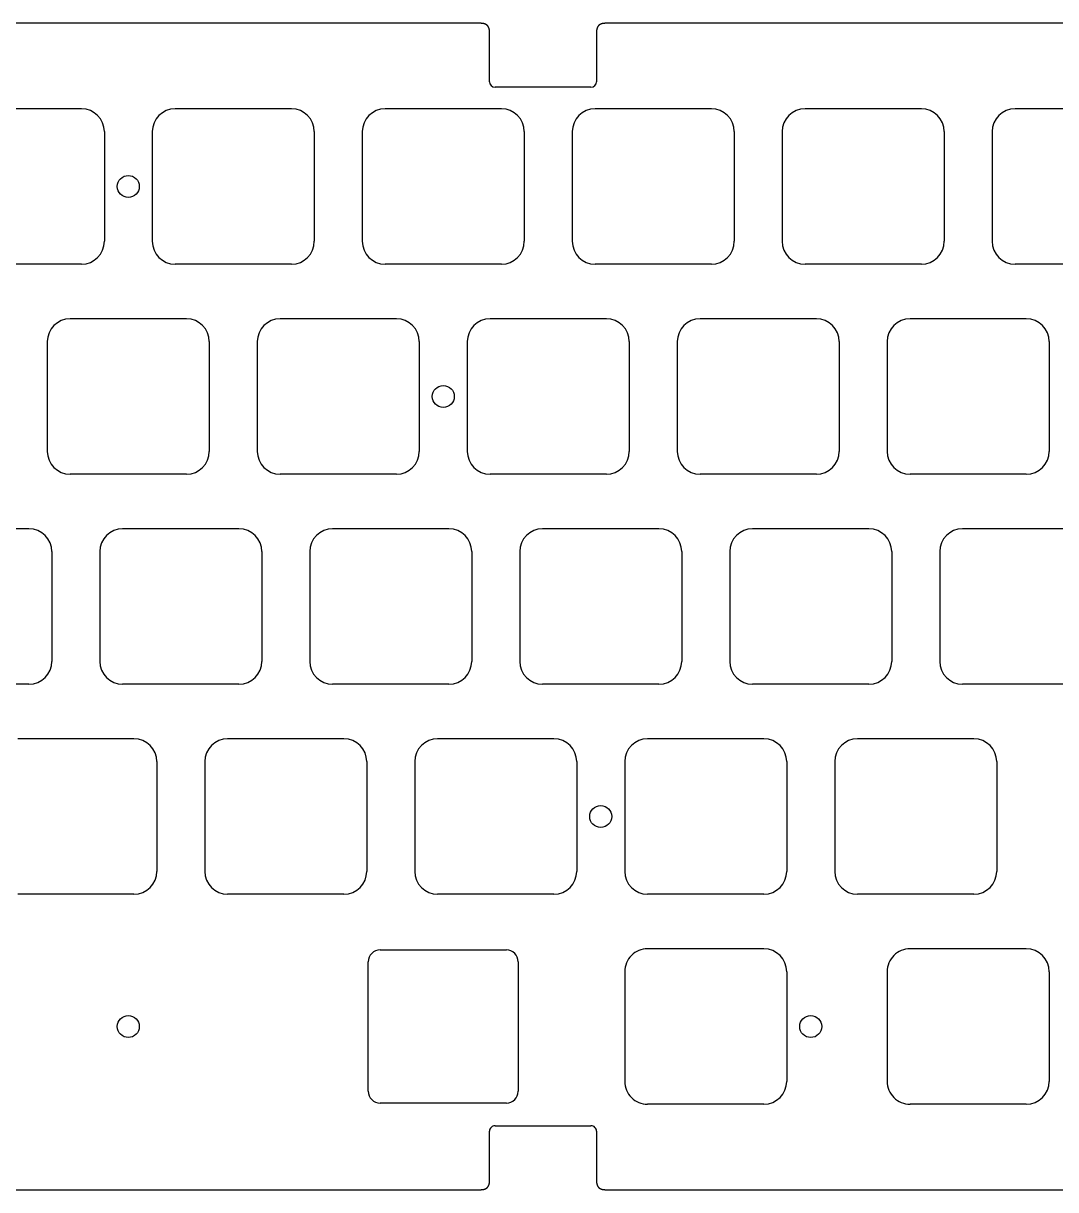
# Model space of a CAD drawing. Header units: millimetres. Extents: x -9 to 276, y -91 to 15.
# Drawn here: x 133.3 to 227, y -91 to 14.8 of the extents above; entities that cross this region are included whole.
import ezdxf

# ---------------------------------------------------------------- set-up
doc = ezdxf.new("R2010")
doc.units = ezdxf.units.MM
doc.layers.add('BLACK', color=7, linetype='CONTINUOUS')
doc.layers.add('Edge.Cuts', color=53, linetype='CONTINUOUS', true_color=0xc8a339)

msp = doc.modelspace()

# ---------------------------------------------------------------- linework, layer by layer
at = {"layer": 'BLACK', "linetype": 'Continuous'}
for p, q in [((165.725, -69.25), (177.175, -69.25)), ((200.5375, -69.15), (189.9875, -69.15)), ((224.35, -69.15), (213.8, -69.15)), ((164.65, -82.075), (164.65, -70.325)), ((178.25, -70.325), (178.25, -82.075)), ((187.9125, -71.225), (187.9125, -81.175)), ((202.6125, -71.225), (202.6125, -81.175)), ((211.725, -71.225), (211.725, -81.175)), ((226.425, -71.225), (226.425, -81.175)), ((177.175, -83.15), (165.725, -83.15)), ((200.5375, -83.25), (189.9875, -83.25)), ((224.35, -83.25), (213.8, -83.25))]:
    msp.add_line(p, q, dxfattribs=at)
at = {"layer": 'BLACK'}
for centre in [(142.875, -76.2), (204.7875, -76.2)]:
    msp.add_circle(centre, 1, dxfattribs=at)
for centre, radius, start, end in [((165.72497, -70.325019), 1.07497, 89.99840108, 179.9989873), ((177.17497, -70.325019), 1.075019, 0.00101264, 89.99840108), ((189.98747, -71.225019), 2.07497, 89.99917163, 179.99947536), ((200.53747, -71.225019), 2.075019, 0.00052463, 89.99917163), ((213.79997, -71.225019), 2.07497, 89.99917163, 179.99947536), ((224.34997, -71.225019), 2.075019, 0.00052463, 89.99917163), ((189.98747, -81.175019), 2.074981, 179.99947536, 270.00082838), ((200.53747, -81.175019), 2.07503, 270.00082838, 0.00052463), ((213.79997, -81.175019), 2.074981, 179.99947536, 270.00082838), ((224.34997, -81.175019), 2.07503, 270.00082838, 0.00052463), ((165.72497, -82.075019), 1.074981, 179.9989873, 270.00159898), ((177.17497, -82.075019), 1.07503, 270.00159898, 0.00101264)]:
    msp.add_arc(centre, radius, start, end, dxfattribs=at)
at = {"layer": 'Edge.Cuts', "linetype": 'CONTINUOUS'}
for p, q in [((174.849852, 14.8), (91.850147, 14.8)), ((174.857344, 14.799982), (174.849852, 14.8)), ((174.868499, 14.79989), (174.857344, 14.799982)), ((174.879537, 14.799719), (174.868499, 14.79989)), ((174.890458, 14.799471), (174.879537, 14.799719)), ((174.901263, 14.799146), (174.890458, 14.799471)), ((174.911955, 14.798746), (174.901263, 14.799146)), ((174.922533, 14.79827), (174.911955, 14.798746)), ((174.932999, 14.797719), (174.922533, 14.79827)), ((174.943354, 14.797096), (174.932999, 14.797719)), ((174.953599, 14.796399), (174.943354, 14.797096)), ((174.963735, 14.79563), (174.953599, 14.796399)), ((174.973763, 14.79479), (174.963735, 14.79563)), ((174.983685, 14.793879), (174.973763, 14.79479)), ((174.9935, 14.792898), (174.983685, 14.793879)), ((175.003211, 14.791848), (174.9935, 14.792898)), ((175.012819, 14.790729), (175.003211, 14.791848)), ((175.022324, 14.789543), (175.012819, 14.790729)), ((175.031727, 14.788289), (175.022324, 14.789543)), ((175.041029, 14.786968), (175.031727, 14.788289)), ((175.050232, 14.785582), (175.041029, 14.786968)), ((175.059337, 14.78413), (175.050232, 14.785582)), ((175.068344, 14.782613), (175.059337, 14.78413)), ((175.077254, 14.781032), (175.068344, 14.782613)), ((175.086069, 14.779387), (175.077254, 14.781032)), ((175.094789, 14.777679), (175.086069, 14.779387)), ((175.103415, 14.775909), (175.094789, 14.777679)), ((175.111949, 14.774076), (175.103415, 14.775909)), ((175.120391, 14.772182), (175.111949, 14.774076)), ((175.128742, 14.770227), (175.120391, 14.772182)), ((175.137003, 14.768212), (175.128742, 14.770227)), ((175.145176, 14.766136), (175.137003, 14.768212)), ((175.15326, 14.764001), (175.145176, 14.766136)), ((175.161257, 14.761806), (175.15326, 14.764001)), ((175.169168, 14.759553), (175.161257, 14.761806)), ((175.176994, 14.757242), (175.169168, 14.759553)), ((175.184735, 14.754872), (175.176994, 14.757242)), ((175.192393, 14.752445), (175.184735, 14.754872)), ((175.199968, 14.749961), (175.192393, 14.752445)), ((175.207461, 14.74742), (175.199968, 14.749961)), ((175.214873, 14.744823), (175.207461, 14.74742)), ((175.222205, 14.742169), (175.214873, 14.744823)), ((175.229458, 14.73946), (175.222205, 14.742169)), ((175.236632, 14.736695), (175.229458, 14.73946)), ((175.243728, 14.733874), (175.236632, 14.736695)), ((175.250748, 14.730999), (175.243728, 14.733874)), ((175.257691, 14.728069), (175.250748, 14.730999)), ((175.26456, 14.725084), (175.257691, 14.728069)), ((175.271353, 14.722045), (175.26456, 14.725084)), ((175.278073, 14.718951), (175.271353, 14.722045)), ((175.28472, 14.715804), (175.278073, 14.718951)), ((175.291295, 14.712602), (175.28472, 14.715804)), ((175.297798, 14.709347), (175.291295, 14.712602)), ((175.30423, 14.706039), (175.297798, 14.709347)), ((175.310592, 14.702677), (175.30423, 14.706039)), ((175.316884, 14.699261), (175.310592, 14.702677)), ((175.323108, 14.695792), (175.316884, 14.699261)), ((175.329264, 14.69227), (175.323108, 14.695792)), ((175.335352, 14.688695), (175.329264, 14.69227)), ((175.341373, 14.685066), (175.335352, 14.688695)), ((175.347328, 14.681385), (175.341373, 14.685066)), ((175.353218, 14.67765), (175.347328, 14.681385)), ((175.359043, 14.673861), (175.353218, 14.67765)), ((175.364803, 14.67002), (175.359043, 14.673861)), ((175.370499, 14.666125), (175.364803, 14.67002)), ((175.376133, 14.662177), (175.370499, 14.666125)), ((175.381703, 14.658175), (175.376133, 14.662177)), ((175.387212, 14.654119), (175.381703, 14.658175)), ((175.392659, 14.65001), (175.387212, 14.654119)), ((175.398044, 14.645847), (175.392659, 14.65001)), ((175.40337, 14.64163), (175.398044, 14.645847)), ((175.408635, 14.637358), (175.40337, 14.64163)), ((175.41384, 14.633032), (175.408635, 14.637358)), ((175.418986, 14.628652), (175.41384, 14.633032)), ((175.424073, 14.624216), (175.418986, 14.628652)), ((175.429102, 14.619725), (175.424073, 14.624216)), ((175.434073, 14.615179), (175.429102, 14.619725)), ((175.438987, 14.610577), (175.434073, 14.615179)), ((175.443843, 14.60592), (175.438987, 14.610577)), ((175.448643, 14.601205), (175.443843, 14.60592)), ((175.451021, 14.598827), (175.448643, 14.601205)), ((175.453386, 14.596434), (175.451021, 14.598827)), ((175.455736, 14.594028), (175.453386, 14.596434)), ((175.458073, 14.591607), (175.455736, 14.594028)), ((175.460395, 14.589171), (175.458073, 14.591607)), ((175.462704, 14.586721), (175.460395, 14.589171)), ((175.464998, 14.584257), (175.462704, 14.586721)), ((175.467279, 14.581778), (175.464998, 14.584257)), ((175.469546, 14.579285), (175.467279, 14.581778)), ((175.471799, 14.576777), (175.469546, 14.579285)), ((175.474039, 14.574255), (175.471799, 14.576777)), ((175.476264, 14.571718), (175.474039, 14.574255)), ((175.478477, 14.569166), (175.476264, 14.571718)), ((175.480675, 14.566599), (175.478477, 14.569166)), ((175.48286, 14.564017), (175.480675, 14.566599)), ((175.48503, 14.561421), (175.48286, 14.564017)), ((175.487188, 14.558809), (175.48503, 14.561421)), ((175.489332, 14.556183), (175.487188, 14.558809)), ((175.491463, 14.553541), (175.489332, 14.556183)), ((175.493579, 14.550885), (175.491463, 14.553541)), ((175.495683, 14.548213), (175.493579, 14.550885)), ((175.497773, 14.545526), (175.495683, 14.548213)), ((175.49985, 14.542823), (175.497773, 14.545526)), ((175.501912, 14.540106), (175.49985, 14.542823)), ((175.503962, 14.537372), (175.501912, 14.540106)), ((175.505998, 14.534624), (175.503962, 14.537372)), ((175.508022, 14.531859), (175.505998, 14.534624)), ((175.510031, 14.529079), (175.508022, 14.531859)), ((175.512027, 14.526283), (175.510031, 14.529079)), ((175.51401, 14.523472), (175.512027, 14.526283)), ((175.51598, 14.520644), (175.51401, 14.523472)), ((175.517935, 14.517801), (175.51598, 14.520644)), ((175.519879, 14.514941), (175.517935, 14.517801)), ((175.521808, 14.512066), (175.519879, 14.514941)), ((175.523725, 14.509174), (175.521808, 14.512066)), ((175.525627, 14.506267), (175.523725, 14.509174)), ((175.527517, 14.503342), (175.525627, 14.506267)), ((175.529393, 14.500402), (175.527517, 14.503342)), ((175.531257, 14.497444), (175.529393, 14.500402)), ((175.533106, 14.494472), (175.531257, 14.497444)), ((175.534943, 14.49148), (175.533106, 14.494472)), ((175.536766, 14.488475), (175.534943, 14.49148)), ((175.538577, 14.48545), (175.536766, 14.488475)), ((175.540373, 14.482411), (175.538577, 14.48545)), ((175.542157, 14.479352), (175.540373, 14.482411)), ((175.543926, 14.476279), (175.542157, 14.479352)), ((175.545684, 14.473186), (175.543926, 14.476279)), ((175.547426, 14.470079), (175.545684, 14.473186)), ((175.549157, 14.466952), (175.547426, 14.470079)), ((175.550874, 14.46381), (175.549157, 14.466952)), ((175.552578, 14.460648), (175.550874, 14.46381)), ((175.554267, 14.457471), (175.552578, 14.460648)), ((175.555945, 14.454274), (175.554267, 14.457471)), ((175.557608, 14.451062), (175.555945, 14.454274)), ((175.559259, 14.447829), (175.557608, 14.451062)), ((175.560895, 14.444581), (175.559259, 14.447829)), ((175.562519, 14.441313), (175.560895, 14.444581)), ((175.564128, 14.438029), (175.562519, 14.441313)), ((175.565725, 14.434724), (175.564128, 14.438029)), ((175.567307, 14.431404), (175.565725, 14.434724)), ((175.568877, 14.428063), (175.567307, 14.431404)), ((175.570432, 14.424706), (175.568877, 14.428063)), ((175.571975, 14.421327), (175.570432, 14.424706)), ((175.573503, 14.417934), (175.571975, 14.421327)), ((175.57502, 14.414518), (175.573503, 14.417934)), ((175.57652, 14.411087), (175.57502, 14.414518)), ((175.578009, 14.407633), (175.57652, 14.411087)), ((175.579483, 14.404164), (175.578009, 14.407633)), ((175.580944, 14.400672), (175.579483, 14.404164)), ((175.58239, 14.397165), (175.580944, 14.400672)), ((175.583824, 14.393634), (175.58239, 14.397165)), ((175.585242, 14.390088), (175.583824, 14.393634)), ((175.586649, 14.386519), (175.585242, 14.390088)), ((175.58804, 14.382934), (175.586649, 14.386519)), ((175.589418, 14.379325), (175.58804, 14.382934)), ((175.590781, 14.375701), (175.589418, 14.379325)), ((175.592132, 14.372052), (175.590781, 14.375701)), ((175.593467, 14.368388), (175.592132, 14.372052)), ((175.594789, 14.364699), (175.593467, 14.368388)), ((175.596096, 14.360995), (175.594789, 14.364699)), ((175.597391, 14.357265), (175.596096, 14.360995)), ((175.598669, 14.35352), (175.597391, 14.357265)), ((175.599935, 14.349749), (175.598669, 14.35352)), ((175.601186, 14.345963), (175.599935, 14.349749)), ((175.602423, 14.342151), (175.601186, 14.345963)), ((175.603645, 14.338323), (175.602423, 14.342151)), ((175.604853, 14.334469), (175.603645, 14.338323)), ((175.606046, 14.330599), (175.604853, 14.334469)), ((175.607226, 14.326703), (175.606046, 14.330599)), ((175.608389, 14.322791), (175.607226, 14.326703)), ((175.60954, 14.318851), (175.608389, 14.322791)), ((175.610674, 14.314896), (175.60954, 14.318851)), ((175.611796, 14.310914), (175.610674, 14.314896)), ((175.612901, 14.306915), (175.611796, 14.310914)), ((175.613992, 14.302889), (175.612901, 14.306915)), ((175.615068, 14.298847), (175.613992, 14.302889)), ((175.61613, 14.294776), (175.615068, 14.298847)), ((175.617175, 14.29069), (175.61613, 14.294776)), ((175.618207, 14.286575), (175.617175, 14.29069)), ((175.619222, 14.282444), (175.618207, 14.286575)), ((175.620224, 14.278284), (175.619222, 14.282444)), ((175.621209, 14.274107), (175.620224, 14.278284)), ((175.62218, 14.269901), (175.621209, 14.274107)), ((175.623135, 14.265679), (175.62218, 14.269901)), ((175.624075, 14.261428), (175.623135, 14.265679)), ((175.624998, 14.257159), (175.624075, 14.261428)), ((175.625908, 14.252861), (175.624998, 14.257159)), ((175.6268, 14.248546), (175.625908, 14.252861)), ((175.627678, 14.244201), (175.6268, 14.248546)), ((175.628539, 14.239839), (175.627678, 14.244201)), ((175.629386, 14.235446), (175.628539, 14.239839)), ((175.630215, 14.231037), (175.629386, 14.235446)), ((175.63103, 14.226596), (175.630215, 14.231037)), ((175.631828, 14.222138), (175.63103, 14.226596)), ((175.63261, 14.217649), (175.631828, 14.222138)), ((175.633375, 14.213143), (175.63261, 14.217649)), ((175.634126, 14.208605), (175.633375, 14.213143)), ((175.634858, 14.20405), (175.634126, 14.208605)), ((175.635576, 14.199462), (175.634858, 14.20405)), ((175.636276, 14.194857), (175.635576, 14.199462)), ((175.63696, 14.19022), (175.636276, 14.194857)), ((175.637627, 14.185565), (175.63696, 14.19022)), ((175.638278, 14.180877), (175.637627, 14.185565)), ((175.638911, 14.176171), (175.638278, 14.180877)), ((175.639529, 14.171432), (175.638911, 14.176171)), ((175.640128, 14.166675), (175.639529, 14.171432)), ((175.640711, 14.161885), (175.640128, 14.166675)), ((175.641277, 14.157077), (175.640711, 14.161885)), ((175.641826, 14.152234), (175.641277, 14.157077)), ((175.642357, 14.147374), (175.641826, 14.152234)), ((175.642871, 14.142479), (175.642357, 14.147374)), ((175.643367, 14.137566), (175.642871, 14.142479)), ((175.643847, 14.132618), (175.643367, 14.137566)), ((175.644308, 14.127651), (175.643847, 14.132618)), ((175.644752, 14.12265), (175.644308, 14.127651)), ((175.645178, 14.11763), (175.644752, 14.12265)), ((175.645586, 14.112574), (175.645178, 14.11763)), ((175.645976, 14.1075), (175.645586, 14.112574)), ((175.646348, 14.102389), (175.645976, 14.1075)), ((175.646701, 14.09726), (175.646348, 14.102389)), ((175.647037, 14.092095), (175.646701, 14.09726)), ((175.647354, 14.08691), (175.647037, 14.092095)), ((175.647653, 14.081689), (175.647354, 14.08691)), ((175.647933, 14.076448), (175.647653, 14.081689)), ((175.648195, 14.071171), (175.647933, 14.076448)), ((175.648437, 14.065874), (175.648195, 14.071171)), ((175.648661, 14.06054), (175.648437, 14.065874)), ((175.648866, 14.055186), (175.648661, 14.06054)), ((175.649052, 14.049794), (175.648866, 14.055186)), ((175.649219, 14.044383), (175.649052, 14.049794)), ((175.649366, 14.038933), (175.649219, 14.044383)), ((175.649495, 14.033464), (175.649366, 14.038933)), ((175.649603, 14.027956), (175.649495, 14.033464)), ((175.649693, 14.022428), (175.649603, 14.027956)), ((175.649762, 14.016861), (175.649693, 14.022428)), ((175.649812, 14.011274), (175.649762, 14.016861)), ((175.649842, 14.005647), (175.649812, 14.011274)), ((175.649852, 14), (175.649842, 14.005647)), ((175.649852, 9.5), (175.649852, 14)), ((185.35087, 14.007492), (185.350852, 14)), ((185.350852, 14), (185.350852, 9.5)), ((185.350962, 14.018647), (185.35087, 14.007492)), ((185.351133, 14.029685), (185.350962, 14.018647)), ((185.351381, 14.040606), (185.351133, 14.029685)), ((185.351706, 14.051411), (185.351381, 14.040606)), ((185.352106, 14.062103), (185.351706, 14.051411)), ((185.352582, 14.072681), (185.352106, 14.062103)), ((185.353133, 14.083147), (185.352582, 14.072681)), ((185.353756, 14.093502), (185.353133, 14.083147)), ((185.354453, 14.103747), (185.353756, 14.093502)), ((185.355222, 14.113883), (185.354453, 14.103747)), ((185.356062, 14.123911), (185.355222, 14.113883)), ((185.356973, 14.133833), (185.356062, 14.123911)), ((185.357954, 14.143649), (185.356973, 14.133833)), ((185.359004, 14.15336), (185.357954, 14.143649)), ((185.360123, 14.162967), (185.359004, 14.15336)), ((185.361309, 14.172472), (185.360123, 14.162967)), ((185.362563, 14.181875), (185.361309, 14.172472)), ((185.363884, 14.191178), (185.362563, 14.181875)), ((185.36527, 14.200381), (185.363884, 14.191178)), ((185.366722, 14.209485), (185.36527, 14.200381)), ((185.368239, 14.218492), (185.366722, 14.209485)), ((185.36982, 14.227402), (185.368239, 14.218492)), ((185.371465, 14.236217), (185.36982, 14.227402)), ((185.373173, 14.244937), (185.371465, 14.236217)), ((185.374943, 14.253563), (185.373173, 14.244937)), ((185.376776, 14.262097), (185.374943, 14.253563)), ((185.37867, 14.270539), (185.376776, 14.262097)), ((185.380625, 14.27889), (185.37867, 14.270539)), ((185.38264, 14.287152), (185.380625, 14.27889)), ((185.384716, 14.295324), (185.38264, 14.287152)), ((185.386851, 14.303408), (185.384716, 14.295324)), ((185.389046, 14.311405), (185.386851, 14.303408)), ((185.391299, 14.319316), (185.389046, 14.311405)), ((185.39361, 14.327142), (185.391299, 14.319316)), ((185.39598, 14.334883), (185.39361, 14.327142)), ((185.398406, 14.342541), (185.39598, 14.334883)), ((185.400891, 14.350116), (185.398406, 14.342541)), ((185.403432, 14.357609), (185.400891, 14.350116)), ((185.406029, 14.365021), (185.403432, 14.357609)), ((185.408683, 14.372353), (185.406029, 14.365021)), ((185.411392, 14.379606), (185.408683, 14.372353)), ((185.414157, 14.38678), (185.411392, 14.379606)), ((185.416978, 14.393876), (185.414157, 14.38678)), ((185.419853, 14.400896), (185.416978, 14.393876)), ((185.422783, 14.40784), (185.419853, 14.400896)), ((185.425768, 14.414708), (185.422783, 14.40784)), ((185.428807, 14.421502), (185.425768, 14.414708)), ((185.431901, 14.428221), (185.428807, 14.421502)), ((185.435048, 14.434868), (185.431901, 14.428221)), ((185.438249, 14.441443), (185.435048, 14.434868)), ((185.441504, 14.447946), (185.438249, 14.441443)), ((185.444813, 14.454378), (185.441504, 14.447946)), ((185.448175, 14.46074), (185.444813, 14.454378)), ((185.451591, 14.467032), (185.448175, 14.46074)), ((185.45506, 14.473256), (185.451591, 14.467032)), ((185.458582, 14.479412), (185.45506, 14.473256)), ((185.462157, 14.4855), (185.458582, 14.479412)), ((185.465786, 14.491521), (185.462157, 14.4855)), ((185.469467, 14.497477), (185.465786, 14.491521)), ((185.473202, 14.503366), (185.469467, 14.497477)), ((185.47699, 14.509191), (185.473202, 14.503366)), ((185.480832, 14.514951), (185.47699, 14.509191)), ((185.484727, 14.520648), (185.480832, 14.514951)), ((185.488675, 14.526281), (185.484727, 14.520648)), ((185.492677, 14.531852), (185.488675, 14.526281)), ((185.496732, 14.53736), (185.492677, 14.531852)), ((185.500842, 14.542807), (185.496732, 14.53736)), ((185.505005, 14.548193), (185.500842, 14.542807)), ((185.509222, 14.553518), (185.505005, 14.548193)), ((185.513493, 14.558783), (185.509222, 14.553518)), ((185.517819, 14.563988), (185.513493, 14.558783)), ((185.5222, 14.569134), (185.517819, 14.563988)), ((185.526636, 14.574222), (185.5222, 14.569134)), ((185.531126, 14.579251), (185.526636, 14.574222)), ((185.535673, 14.584222), (185.531126, 14.579251)), ((185.540274, 14.589135), (185.535673, 14.584222)), ((185.544932, 14.593991), (185.540274, 14.589135)), ((185.549646, 14.598791), (185.544932, 14.593991)), ((185.552025, 14.60117), (185.549646, 14.598791)), ((185.554417, 14.603534), (185.552025, 14.60117)), ((185.556824, 14.605884), (185.554417, 14.603534)), ((185.559245, 14.608221), (185.556824, 14.605884)), ((185.561681, 14.610543), (185.559245, 14.608221)), ((185.56413, 14.612852), (185.561681, 14.610543)), ((185.566595, 14.615147), (185.56413, 14.612852)), ((185.569073, 14.617427), (185.566595, 14.615147)), ((185.571567, 14.619694), (185.569073, 14.617427)), ((185.574074, 14.621947), (185.571567, 14.619694)), ((185.576597, 14.624187), (185.574074, 14.621947)), ((185.579134, 14.626412), (185.576597, 14.624187)), ((185.581686, 14.628625), (185.579134, 14.626412)), ((185.584253, 14.630823), (185.581686, 14.628625)), ((185.586834, 14.633008), (185.584253, 14.630823)), ((185.589431, 14.635179), (185.586834, 14.633008)), ((185.592042, 14.637336), (185.589431, 14.635179)), ((185.594668, 14.63948), (185.592042, 14.637336)), ((185.59731, 14.641611), (185.594668, 14.63948)), ((185.599967, 14.643727), (185.59731, 14.641611)), ((185.602639, 14.645831), (185.599967, 14.643727)), ((185.605326, 14.647921), (185.602639, 14.645831)), ((185.608029, 14.649998), (185.605326, 14.647921)), ((185.610746, 14.65206), (185.608029, 14.649998)), ((185.61348, 14.654111), (185.610746, 14.65206)), ((185.616228, 14.656146), (185.61348, 14.654111)), ((185.618993, 14.65817), (185.616228, 14.656146)), ((185.621773, 14.660179), (185.618993, 14.65817)), ((185.624569, 14.662175), (185.621773, 14.660179)), ((185.62738, 14.664158), (185.624569, 14.662175)), ((185.630208, 14.666128), (185.62738, 14.664158)), ((185.633051, 14.668083), (185.630208, 14.666128)), ((185.635911, 14.670027), (185.633051, 14.668083)), ((185.638786, 14.671956), (185.635911, 14.670027)), ((185.641678, 14.673873), (185.638786, 14.671956)), ((185.644585, 14.675775), (185.641678, 14.673873)), ((185.64751, 14.677665), (185.644585, 14.675775)), ((185.65045, 14.679541), (185.64751, 14.677665)), ((185.653408, 14.681405), (185.65045, 14.679541)), ((185.65638, 14.683254), (185.653408, 14.681405)), ((185.659371, 14.685091), (185.65638, 14.683254)), ((185.662377, 14.686914), (185.659371, 14.685091)), ((185.665402, 14.688725), (185.662377, 14.686914)), ((185.668441, 14.690521), (185.665402, 14.688725)), ((185.6715, 14.692305), (185.668441, 14.690521)), ((185.674573, 14.694074), (185.6715, 14.692305)), ((185.677665, 14.695832), (185.674573, 14.694074)), ((185.680773, 14.697575), (185.677665, 14.695832)), ((185.6839, 14.699305), (185.680773, 14.697575)), ((185.687042, 14.701022), (185.6839, 14.699305)), ((185.690204, 14.702726), (185.687042, 14.701022)), ((185.693381, 14.704415), (185.690204, 14.702726)), ((185.696578, 14.706093), (185.693381, 14.704415)), ((185.69979, 14.707756), (185.696578, 14.706093)), ((185.703023, 14.709407), (185.69979, 14.707756)), ((185.70627, 14.711043), (185.703023, 14.709407)), ((185.709539, 14.712667), (185.70627, 14.711043)), ((185.712823, 14.714276), (185.709539, 14.712667)), ((185.716128, 14.715873), (185.712823, 14.714276)), ((185.719447, 14.717455), (185.716128, 14.715873)), ((185.722789, 14.719025), (185.719447, 14.717455)), ((185.726146, 14.72058), (185.722789, 14.719025)), ((185.729524, 14.722124), (185.726146, 14.72058)), ((185.732918, 14.723652), (185.729524, 14.722124)), ((185.736334, 14.725168), (185.732918, 14.723652)), ((185.739765, 14.726668), (185.736334, 14.725168)), ((185.743219, 14.728157), (185.739765, 14.726668)), ((185.746688, 14.729631), (185.743219, 14.728157)), ((185.75018, 14.731092), (185.746688, 14.729631)), ((185.753687, 14.732538), (185.75018, 14.731092)), ((185.757217, 14.733972), (185.753687, 14.732538)), ((185.760763, 14.735391), (185.757217, 14.733972)), ((185.764333, 14.736797), (185.760763, 14.735391)), ((185.767918, 14.738188), (185.764333, 14.736797)), ((185.771526, 14.739566), (185.767918, 14.738188)), ((185.775151, 14.740929), (185.771526, 14.739566)), ((185.778799, 14.74228), (185.775151, 14.740929)), ((185.782464, 14.743615), (185.778799, 14.74228)), ((185.786153, 14.744938), (185.782464, 14.743615)), ((185.789857, 14.746244), (185.786153, 14.744938)), ((185.793587, 14.747539), (185.789857, 14.746244)), ((185.797332, 14.748817), (185.793587, 14.747539)), ((185.801102, 14.750083), (185.797332, 14.748817)), ((185.804889, 14.751334), (185.801102, 14.750083)), ((185.808701, 14.752571), (185.804889, 14.751334)), ((185.812529, 14.753793), (185.808701, 14.752571)), ((185.816382, 14.755001), (185.812529, 14.753793)), ((185.820252, 14.756194), (185.816382, 14.755001)), ((185.824149, 14.757374), (185.820252, 14.756194)), ((185.828061, 14.758537), (185.824149, 14.757374)), ((185.832, 14.759688), (185.828061, 14.758537)), ((185.835955, 14.760822), (185.832, 14.759688)), ((185.839938, 14.761944), (185.835955, 14.760822)), ((185.843936, 14.763049), (185.839938, 14.761944)), ((185.847963, 14.76414), (185.843936, 14.763049)), ((185.852005, 14.765216), (185.847963, 14.76414)), ((185.856075, 14.766278), (185.852005, 14.765216)), ((185.860162, 14.767323), (185.856075, 14.766278)), ((185.864277, 14.768355), (185.860162, 14.767323)), ((185.868408, 14.76937), (185.864277, 14.768355)), ((185.872568, 14.770372), (185.868408, 14.76937)), ((185.876745, 14.771357), (185.872568, 14.770372)), ((185.88095, 14.772328), (185.876745, 14.771357)), ((185.885173, 14.773283), (185.88095, 14.772328)), ((185.889424, 14.774223), (185.885173, 14.773283)), ((185.893693, 14.775146), (185.889424, 14.774223)), ((185.897991, 14.776056), (185.893693, 14.775146)), ((185.902306, 14.776948), (185.897991, 14.776056)), ((185.906651, 14.777826), (185.902306, 14.776948)), ((185.911013, 14.778687), (185.906651, 14.777826)), ((185.915405, 14.779534), (185.911013, 14.778687)), ((185.919815, 14.780363), (185.915405, 14.779534)), ((185.924256, 14.781178), (185.919815, 14.780363)), ((185.928713, 14.781976), (185.924256, 14.781178)), ((185.933202, 14.782758), (185.928713, 14.781976)), ((185.937709, 14.783523), (185.933202, 14.782758)), ((185.942247, 14.784274), (185.937709, 14.783523)), ((185.946802, 14.785006), (185.942247, 14.784274)), ((185.95139, 14.785724), (185.946802, 14.785006)), ((185.955995, 14.786424), (185.95139, 14.785724)), ((185.960632, 14.787108), (185.955995, 14.786424)), ((185.965287, 14.787775), (185.960632, 14.787108)), ((185.969975, 14.788426), (185.965287, 14.787775)), ((185.974681, 14.789059), (185.969975, 14.788426)), ((185.97942, 14.789677), (185.974681, 14.789059)), ((185.984176, 14.790276), (185.97942, 14.789677)), ((185.988967, 14.790859), (185.984176, 14.790276)), ((185.993775, 14.791425), (185.988967, 14.790859)), ((185.998618, 14.791974), (185.993775, 14.791425)), ((186.003478, 14.792505), (185.998618, 14.791974)), ((186.008373, 14.793019), (186.003478, 14.792505)), ((186.013286, 14.793515), (186.008373, 14.793019)), ((186.018234, 14.793995), (186.013286, 14.793515)), ((186.023201, 14.794456), (186.018234, 14.793995)), ((186.028202, 14.7949), (186.023201, 14.794456)), ((186.033222, 14.795326), (186.028202, 14.7949)), ((186.038278, 14.795734), (186.033222, 14.795326)), ((186.043352, 14.796124), (186.038278, 14.795734)), ((186.048463, 14.796496), (186.043352, 14.796124)), ((186.053592, 14.796849), (186.048463, 14.796496)), ((186.058757, 14.797185), (186.053592, 14.796849)), ((186.063942, 14.797502), (186.058757, 14.797185)), ((186.069163, 14.797801), (186.063942, 14.797502)), ((186.074403, 14.798081), (186.069163, 14.797801)), ((186.079681, 14.798343), (186.074403, 14.798081)), ((186.084978, 14.798585), (186.079681, 14.798343)), ((186.090312, 14.798809), (186.084978, 14.798585)), ((186.095666, 14.799014), (186.090312, 14.798809)), ((186.101058, 14.7992), (186.095666, 14.799014)), ((186.106469, 14.799367), (186.101058, 14.7992)), ((186.111919, 14.799514), (186.106469, 14.799367)), ((186.117388, 14.799643), (186.111919, 14.799514)), ((186.122896, 14.799751), (186.117388, 14.799643)), ((186.128424, 14.799841), (186.122896, 14.799751)), ((186.133991, 14.79991), (186.128424, 14.799841)), ((186.139578, 14.79996), (186.133991, 14.79991)), ((186.145205, 14.79999), (186.139578, 14.79996)), ((186.150852, 14.8), (186.145205, 14.79999)), ((269.150556, 14.8), (186.150852, 14.8)), ((184.850852, 9), (176.149852, 9)), ((138.625, 7.05), (128.075, 7.05)), ((157.675, 7.05), (147.125, 7.05)), ((176.725, 7.05), (166.175, 7.05)), ((195.775, 7.05), (185.225, 7.05)), ((214.825, 7.05), (204.275, 7.05)), ((233.875, 7.05), (223.325, 7.05)), ((140.7, 4.975), (140.7, -4.975)), ((145.05, 4.975), (145.05, -4.975)), ((159.75, 4.975), (159.75, -4.975)), ((164.1, 4.975), (164.1, -4.975)), ((178.8, 4.975), (178.8, -4.975)), ((183.15, 4.975), (183.15, -4.975)), ((197.85, 4.975), (197.85, -4.975)), ((202.2, 4.975), (202.2, -4.975)), ((216.9, 4.975), (216.9, -4.975)), ((221.25, 4.975), (221.25, -4.975)), ((138.625, -7.05), (128.075, -7.05)), ((157.675, -7.05), (147.125, -7.05)), ((176.725, -7.05), (166.175, -7.05)), ((195.775, -7.05), (185.225, -7.05)), ((214.825, -7.05), (204.275, -7.05)), ((233.875, -7.05), (223.325, -7.05)), ((148.15, -12), (137.6, -12)), ((167.2, -12), (156.65, -12)), ((186.25, -12), (175.7, -12)), ((205.3, -12), (194.75, -12)), ((224.35, -12), (213.8, -12)), ((135.525, -14.075), (135.525, -24.025)), ((150.225, -14.075), (150.225, -24.025)), ((154.575, -14.075), (154.575, -24.025)), ((169.275, -14.075), (169.275, -24.025)), ((173.625, -14.075), (173.625, -24.025)), ((188.325, -14.075), (188.325, -24.025)), ((192.675, -14.075), (192.675, -24.025)), ((207.375, -14.075), (207.375, -24.025)), ((211.725, -14.075), (211.725, -24.025)), ((226.425, -14.075), (226.425, -24.025)), ((148.15, -26.1), (137.6, -26.1)), ((167.2, -26.1), (156.65, -26.1)), ((186.25, -26.1), (175.7, -26.1)), ((205.3, -26.1), (194.75, -26.1)), ((224.35, -26.1), (213.8, -26.1)), ((133.8625, -31.05), (123.3125, -31.05)), ((152.9125, -31.05), (142.3625, -31.05)), ((171.9625, -31.05), (161.4125, -31.05)), ((191.0125, -31.05), (180.4625, -31.05)), ((210.0625, -31.05), (199.5125, -31.05)), ((229.1125, -31.05), (218.5625, -31.05)), ((135.9375, -33.125), (135.9375, -43.075)), ((140.2875, -33.125), (140.2875, -43.075)), ((154.9875, -33.125), (154.9875, -43.075)), ((159.3375, -33.125), (159.3375, -43.075)), ((174.0375, -33.125), (174.0375, -43.075)), ((178.3875, -33.125), (178.3875, -43.075)), ((193.0875, -33.125), (193.0875, -43.075)), ((197.4375, -33.125), (197.4375, -43.075)), ((212.1375, -33.125), (212.1375, -43.075)), ((216.4875, -33.125), (216.4875, -43.075)), ((133.8625, -45.15), (123.3125, -45.15)), ((152.9125, -45.15), (142.3625, -45.15)), ((171.9625, -45.15), (161.4125, -45.15)), ((191.0125, -45.15), (180.4625, -45.15)), ((210.0625, -45.15), (199.5125, -45.15)), ((229.1125, -45.15), (218.5625, -45.15)), ((143.3875, -50.1), (132.8375, -50.1)), ((162.4375, -50.1), (151.8875, -50.1)), ((181.4875, -50.1), (170.9375, -50.1)), ((200.5375, -50.1), (189.9875, -50.1)), ((219.5875, -50.1), (209.0375, -50.1)), ((145.4625, -52.175), (145.4625, -62.125)), ((149.8125, -52.175), (149.8125, -62.125)), ((164.5125, -52.175), (164.5125, -62.125)), ((168.8625, -52.175), (168.8625, -62.125)), ((183.5625, -52.175), (183.5625, -62.125)), ((187.9125, -52.175), (187.9125, -62.125)), ((202.6125, -52.175), (202.6125, -62.125)), ((206.9625, -52.175), (206.9625, -62.125)), ((221.6625, -52.175), (221.6625, -62.125)), ((143.3875, -64.2), (132.8375, -64.2)), ((162.4375, -64.2), (151.8875, -64.2)), ((181.4875, -64.2), (170.9375, -64.2)), ((200.5375, -64.2), (189.9875, -64.2)), ((219.5875, -64.2), (209.0375, -64.2)), ((176.149852, -85.199997), (184.850852, -85.199997)), ((175.649852, -90.199997), (175.649852, -85.699997)), ((185.350852, -85.699997), (185.350852, -90.199997)), ((175.030729, -90.988423), (175.035417, -90.987772)), ((175.035417, -90.987772), (175.040072, -90.987105)), ((175.040072, -90.987105), (175.044709, -90.986421)), ((175.044709, -90.986421), (175.049314, -90.985721)), ((175.049314, -90.985721), (175.053902, -90.985003)), ((175.053902, -90.985003), (175.058457, -90.984271)), ((175.058457, -90.984271), (175.062995, -90.98352)), ((175.062995, -90.98352), (175.067501, -90.982755)), ((175.067501, -90.982755), (175.07199, -90.981973)), ((175.07199, -90.981973), (175.076448, -90.981175)), ((175.076448, -90.981175), (175.080889, -90.98036)), ((175.080889, -90.98036), (175.085298, -90.979531)), ((175.085298, -90.979531), (175.089691, -90.978684)), ((175.089691, -90.978684), (175.094053, -90.977823)), ((175.094053, -90.977823), (175.098398, -90.976945)), ((175.098398, -90.976945), (175.102713, -90.976053)), ((175.102713, -90.976053), (175.107011, -90.975143)), ((175.107011, -90.975143), (175.11128, -90.97422)), ((175.11128, -90.97422), (175.115531, -90.97328)), ((175.115531, -90.97328), (175.119753, -90.972325)), ((175.119753, -90.972325), (175.123959, -90.971354)), ((175.123959, -90.971354), (175.128136, -90.970369)), ((175.128136, -90.970369), (175.132296, -90.969367)), ((175.132296, -90.969367), (175.136427, -90.968352)), ((175.136427, -90.968352), (175.140542, -90.96732)), ((175.140542, -90.96732), (175.144628, -90.966275)), ((175.144628, -90.966275), (175.148699, -90.965213)), ((175.148699, -90.965213), (175.152741, -90.964137)), ((175.152741, -90.964137), (175.156767, -90.963046)), ((175.156767, -90.963046), (175.160766, -90.961941)), ((175.160766, -90.961941), (175.164748, -90.960819)), ((175.164748, -90.960819), (175.168703, -90.959685)), ((175.168703, -90.959685), (175.172643, -90.958534)), ((175.172643, -90.958534), (175.176555, -90.957371)), ((175.176555, -90.957371), (175.180451, -90.956191)), ((175.180451, -90.956191), (175.184321, -90.954998)), ((175.184321, -90.954998), (175.188175, -90.95379)), ((175.188175, -90.95379), (175.192003, -90.952568)), ((175.192003, -90.952568), (175.195815, -90.951331)), ((175.195815, -90.951331), (175.199601, -90.95008)), ((175.199601, -90.95008), (175.203372, -90.948814)), ((175.203372, -90.948814), (175.207117, -90.947536)), ((175.207117, -90.947536), (175.210847, -90.946241)), ((175.210847, -90.946241), (175.214551, -90.944934)), ((175.214551, -90.944934), (175.21824, -90.943612)), ((175.21824, -90.943612), (175.221904, -90.942277)), ((175.221904, -90.942277), (175.225553, -90.940926)), ((175.225553, -90.940926), (175.229177, -90.939563)), ((175.229177, -90.939563), (175.232786, -90.938185)), ((175.232786, -90.938185), (175.236371, -90.936794)), ((175.236371, -90.936794), (175.23994, -90.935387)), ((175.23994, -90.935387), (175.243486, -90.933969)), ((175.243486, -90.933969), (175.247017, -90.932535)), ((175.247017, -90.932535), (175.250524, -90.931089)), ((175.250524, -90.931089), (175.254016, -90.929628)), ((175.254016, -90.929628), (175.257485, -90.928154)), ((175.257485, -90.928154), (175.260939, -90.926665)), ((175.260939, -90.926665), (175.26437, -90.925165)), ((175.26437, -90.925165), (175.267786, -90.923648)), ((175.267786, -90.923648), (175.271179, -90.92212)), ((175.271179, -90.92212), (175.274558, -90.920577)), ((175.274558, -90.920577), (175.277915, -90.919022)), ((175.277915, -90.919022), (175.281256, -90.917452)), ((175.281256, -90.917452), (175.284576, -90.91587)), ((175.284576, -90.91587), (175.287881, -90.914273)), ((175.287881, -90.914273), (175.291165, -90.912664)), ((175.291165, -90.912664), (175.294433, -90.91104)), ((175.294433, -90.91104), (175.297681, -90.909404)), ((175.297681, -90.909404), (175.300914, -90.907753)), ((175.300914, -90.907753), (175.304126, -90.90609)), ((175.304126, -90.90609), (175.307323, -90.904412)), ((175.307323, -90.904412), (175.3105, -90.902723)), ((175.3105, -90.902723), (175.313662, -90.901019)), ((175.313662, -90.901019), (175.316804, -90.899302)), ((175.316804, -90.899302), (175.319931, -90.897571)), ((175.319931, -90.897571), (175.323038, -90.895829)), ((175.323038, -90.895829), (175.326131, -90.894071)), ((175.326131, -90.894071), (175.329204, -90.892302)), ((175.329204, -90.892302), (175.332263, -90.890518)), ((175.332263, -90.890518), (175.335302, -90.888722)), ((175.335302, -90.888722), (175.338327, -90.886911)), ((175.338327, -90.886911), (175.341332, -90.885088)), ((175.341332, -90.885088), (175.344324, -90.883251)), ((175.344324, -90.883251), (175.347296, -90.881402)), ((175.347296, -90.881402), (175.350254, -90.879538)), ((175.350254, -90.879538), (175.353194, -90.877662)), ((175.353194, -90.877662), (175.356119, -90.875772)), ((175.356119, -90.875772), (175.359026, -90.87387)), ((175.359026, -90.87387), (175.361918, -90.871953)), ((175.361918, -90.871953), (175.364793, -90.870024)), ((175.364793, -90.870024), (175.367653, -90.86808)), ((175.367653, -90.86808), (175.370496, -90.866125)), ((175.370496, -90.866125), (175.373324, -90.864155)), ((175.373324, -90.864155), (175.376135, -90.862172)), ((175.376135, -90.862172), (175.378931, -90.860176)), ((175.378931, -90.860176), (175.381711, -90.858167)), ((175.381711, -90.858167), (175.384476, -90.856143)), ((175.384476, -90.856143), (175.387224, -90.854107)), ((175.387224, -90.854107), (175.389958, -90.852057)), ((175.389958, -90.852057), (175.392675, -90.849995)), ((175.392675, -90.849995), (175.395378, -90.847918)), ((175.395378, -90.847918), (175.398065, -90.845828)), ((175.398065, -90.845828), (175.400737, -90.843724)), ((175.400737, -90.843724), (175.403393, -90.841608)), ((175.403393, -90.841608), (175.406035, -90.839477)), ((175.406035, -90.839477), (175.408661, -90.837333)), ((175.408661, -90.837333), (175.411273, -90.835175)), ((175.411273, -90.835175), (175.413869, -90.833005)), ((175.413869, -90.833005), (175.416451, -90.83082)), ((175.416451, -90.83082), (175.419018, -90.828622)), ((175.419018, -90.828622), (175.42157, -90.826409)), ((175.42157, -90.826409), (175.424107, -90.824184)), ((175.424107, -90.824184), (175.426629, -90.821944)), ((175.426629, -90.821944), (175.429137, -90.819691)), ((175.429137, -90.819691), (175.43163, -90.817424)), ((175.43163, -90.817424), (175.434109, -90.815143)), ((175.434109, -90.815143), (175.436573, -90.812849)), ((175.436573, -90.812849), (175.439023, -90.81054)), ((175.439023, -90.81054), (175.441459, -90.808218)), ((175.441459, -90.808218), (175.44388, -90.805881)), ((175.44388, -90.805881), (175.446286, -90.803531)), ((175.446286, -90.803531), (175.448679, -90.801166)), ((175.448679, -90.801166), (175.451057, -90.798788)), ((175.451057, -90.798788), (175.455772, -90.793988)), ((175.455772, -90.793988), (175.460429, -90.789132)), ((175.460429, -90.789132), (175.465031, -90.784218)), ((175.465031, -90.784218), (175.469577, -90.779247)), ((175.469577, -90.779247), (175.474068, -90.774218)), ((175.474068, -90.774218), (175.478504, -90.769131)), ((175.478504, -90.769131), (175.482884, -90.763985)), ((175.482884, -90.763985), (175.48721, -90.75878)), ((175.48721, -90.75878), (175.491482, -90.753515)), ((175.491482, -90.753515), (175.495699, -90.748189)), ((175.495699, -90.748189), (175.499862, -90.742804)), ((175.499862, -90.742804), (175.503971, -90.737357)), ((175.503971, -90.737357), (175.508027, -90.731848)), ((175.508027, -90.731848), (175.512029, -90.726278)), ((175.512029, -90.726278), (175.515977, -90.720644)), ((175.515977, -90.720644), (175.519872, -90.714948)), ((175.519872, -90.714948), (175.523713, -90.709188)), ((175.523713, -90.709188), (175.527502, -90.703363)), ((175.527502, -90.703363), (175.531237, -90.697473)), ((175.531237, -90.697473), (175.534918, -90.691518)), ((175.534918, -90.691518), (175.538547, -90.685497)), ((175.538547, -90.685497), (175.542122, -90.679409)), ((175.542122, -90.679409), (175.545644, -90.673253)), ((175.545644, -90.673253), (175.549113, -90.667029)), ((175.549113, -90.667029), (175.552529, -90.660737)), ((175.552529, -90.660737), (175.555891, -90.654375)), ((175.555891, -90.654375), (175.559199, -90.647943)), ((175.559199, -90.647943), (175.562454, -90.64144)), ((175.562454, -90.64144), (175.565656, -90.634865)), ((175.565656, -90.634865), (175.568803, -90.628218)), ((175.568803, -90.628218), (175.571897, -90.621498)), ((175.571897, -90.621498), (175.574936, -90.614705)), ((175.574936, -90.614705), (175.577921, -90.607836)), ((175.577921, -90.607836), (175.580851, -90.600893)), ((175.580851, -90.600893), (175.583726, -90.593873)), ((175.583726, -90.593873), (175.586547, -90.586777)), ((175.586547, -90.586777), (175.589312, -90.579603)), ((175.589312, -90.579603), (175.592021, -90.57235)), ((175.592021, -90.57235), (175.594675, -90.565018)), ((175.594675, -90.565018), (175.597272, -90.557606)), ((175.597272, -90.557606), (175.599813, -90.550113)), ((175.599813, -90.550113), (175.602297, -90.542538)), ((175.602297, -90.542538), (175.604724, -90.53488)), ((175.604724, -90.53488), (175.607094, -90.527139)), ((175.607094, -90.527139), (175.609405, -90.519313)), ((175.609405, -90.519313), (175.611658, -90.511402)), ((175.611658, -90.511402), (175.613853, -90.503405)), ((175.613853, -90.503405), (175.615988, -90.495321)), ((175.615988, -90.495321), (175.618064, -90.487148)), ((175.618064, -90.487148), (175.620079, -90.478887)), ((175.620079, -90.478887), (175.622034, -90.470536)), ((175.622034, -90.470536), (175.623928, -90.462094)), ((175.623928, -90.462094), (175.625761, -90.45356)), ((175.625761, -90.45356), (175.627531, -90.444934)), ((175.627531, -90.444934), (175.629239, -90.436214)), ((175.629239, -90.436214), (175.630884, -90.427399)), ((175.630884, -90.427399), (175.632465, -90.418489)), ((175.632465, -90.418489), (175.633982, -90.409482)), ((175.633982, -90.409482), (175.635434, -90.400377)), ((175.635434, -90.400377), (175.63682, -90.391174)), ((175.63682, -90.391174), (175.638141, -90.381872)), ((175.638141, -90.381872), (175.639395, -90.372469)), ((175.639395, -90.372469), (175.640581, -90.362964)), ((175.640581, -90.362964), (175.6417, -90.353356)), ((175.6417, -90.353356), (175.64275, -90.343645)), ((175.64275, -90.343645), (175.643731, -90.33383)), ((175.643731, -90.33383), (175.644642, -90.323908)), ((175.644642, -90.323908), (175.645482, -90.31388)), ((175.645482, -90.31388), (175.646251, -90.303744)), ((175.646251, -90.303744), (175.646948, -90.293499)), ((175.646948, -90.293499), (175.647571, -90.283144)), ((175.647571, -90.283144), (175.648122, -90.272678)), ((175.648122, -90.272678), (175.648598, -90.2621)), ((175.648598, -90.2621), (175.648998, -90.251408)), ((175.648998, -90.251408), (175.649323, -90.240603)), ((175.649323, -90.240603), (175.649571, -90.229682)), ((175.649571, -90.229682), (175.649742, -90.218644)), ((175.649742, -90.218644), (175.649834, -90.207489)), ((175.649834, -90.207489), (175.649852, -90.199997)), ((185.350852, -90.199997), (185.350862, -90.205644)), ((185.350862, -90.205644), (185.350892, -90.211271)), ((185.350892, -90.211271), (185.350942, -90.216858)), ((185.350942, -90.216858), (185.351011, -90.222425)), ((185.351011, -90.222425), (185.351101, -90.227953)), ((185.351101, -90.227953), (185.351209, -90.233461)), ((185.351209, -90.233461), (185.351338, -90.23893)), ((185.351338, -90.23893), (185.351485, -90.24438)), ((185.351485, -90.24438), (185.351652, -90.249791)), ((185.351652, -90.249791), (185.351838, -90.255183)), ((185.351838, -90.255183), (185.352043, -90.260537)), ((185.352043, -90.260537), (185.352267, -90.265871)), ((185.352267, -90.265871), (185.352509, -90.271168)), ((185.352509, -90.271168), (185.352771, -90.276446)), ((185.352771, -90.276446), (185.353051, -90.281686)), ((185.353051, -90.281686), (185.35335, -90.286907)), ((185.35335, -90.286907), (185.353667, -90.292092)), ((185.353667, -90.292092), (185.354003, -90.297257)), ((185.354003, -90.297257), (185.354356, -90.302386)), ((185.354356, -90.302386), (185.354728, -90.307497)), ((185.354728, -90.307497), (185.355118, -90.312571)), ((185.355118, -90.312571), (185.355526, -90.317627)), ((185.355526, -90.317627), (185.355952, -90.322647)), ((185.355952, -90.322647), (185.356396, -90.327648)), ((185.356396, -90.327648), (185.356857, -90.332615)), ((185.356857, -90.332615), (185.357337, -90.337563)), ((185.357337, -90.337563), (185.357833, -90.342476)), ((185.357833, -90.342476), (185.358347, -90.347371)), ((185.358347, -90.347371), (185.358878, -90.352232)), ((185.358878, -90.352232), (185.359427, -90.357074)), ((185.359427, -90.357074), (185.359993, -90.361882)), ((185.359993, -90.361882), (185.360576, -90.366673)), ((185.360576, -90.366673), (185.361175, -90.371429)), ((185.361175, -90.371429), (185.361793, -90.376168)), ((185.361793, -90.376168), (185.362426, -90.380874)), ((185.362426, -90.380874), (185.363077, -90.385562)), ((185.363077, -90.385562), (185.363744, -90.390217)), ((185.363744, -90.390217), (185.364428, -90.394854)), ((185.364428, -90.394854), (185.365128, -90.399459)), ((185.365128, -90.399459), (185.365846, -90.404047)), ((185.365846, -90.404047), (185.366578, -90.408602)), ((185.366578, -90.408602), (185.367329, -90.41314)), ((185.367329, -90.41314), (185.368094, -90.417647)), ((185.368094, -90.417647), (185.368876, -90.422136)), ((185.368876, -90.422136), (185.369674, -90.426593)), ((185.369674, -90.426593), (185.370489, -90.431034)), ((185.370489, -90.431034), (185.371318, -90.435444)), ((185.371318, -90.435444), (185.372165, -90.439836)), ((185.372165, -90.439836), (185.373026, -90.444198)), ((185.373026, -90.444198), (185.373904, -90.448543)), ((185.373904, -90.448543), (185.374796, -90.452858)), ((185.374796, -90.452858), (185.375706, -90.457157)), ((185.375706, -90.457157), (185.376629, -90.461425)), ((185.376629, -90.461425), (185.377569, -90.465676)), ((185.377569, -90.465676), (185.378524, -90.469899)), ((185.378524, -90.469899), (185.379495, -90.474104)), ((185.379495, -90.474104), (185.38048, -90.478281)), ((185.38048, -90.478281), (185.381482, -90.482441)), ((185.381482, -90.482441), (185.382497, -90.486572)), ((185.382497, -90.486572), (185.383529, -90.490687)), ((185.383529, -90.490687), (185.384574, -90.494774)), ((185.384574, -90.494774), (185.385636, -90.498844)), ((185.385636, -90.498844), (185.386712, -90.502886)), ((185.386712, -90.502886), (185.387803, -90.506913)), ((185.387803, -90.506913), (185.388908, -90.510911)), ((185.388908, -90.510911), (185.39003, -90.514894)), ((185.39003, -90.514894), (185.391164, -90.518849)), ((185.391164, -90.518849), (185.392315, -90.522788)), ((185.392315, -90.522788), (185.393478, -90.5267)), ((185.393478, -90.5267), (185.394658, -90.530597)), ((185.394658, -90.530597), (185.395851, -90.534467)), ((185.395851, -90.534467), (185.397059, -90.53832)), ((185.397059, -90.53832), (185.398281, -90.542148)), ((185.398281, -90.542148), (185.399518, -90.54596)), ((185.399518, -90.54596), (185.400769, -90.549747)), ((185.400769, -90.549747), (185.402035, -90.553517)), ((185.402035, -90.553517), (185.403313, -90.557262)), ((185.403313, -90.557262), (185.404608, -90.560992)), ((185.404608, -90.560992), (185.405914, -90.564696)), ((185.405914, -90.564696), (185.407237, -90.568385)), ((185.407237, -90.568385), (185.408572, -90.57205)), ((185.408572, -90.57205), (185.409923, -90.575698)), ((185.409923, -90.575698), (185.411286, -90.579323)), ((185.411286, -90.579323), (185.412664, -90.582931)), ((185.412664, -90.582931), (185.414055, -90.586516)), ((185.414055, -90.586516), (185.415461, -90.590086)), ((185.415461, -90.590086), (185.41688, -90.593632)), ((185.41688, -90.593632), (185.418314, -90.597162)), ((185.418314, -90.597162), (185.41976, -90.600669)), ((185.41976, -90.600669), (185.421221, -90.604161)), ((185.421221, -90.604161), (185.422695, -90.60763)), ((185.422695, -90.60763), (185.424184, -90.611084)), ((185.424184, -90.611084), (185.425684, -90.614515)), ((185.425684, -90.614515), (185.4272, -90.617931)), ((185.4272, -90.617931), (185.428728, -90.621325)), ((185.428728, -90.621325), (185.430272, -90.624703)), ((185.430272, -90.624703), (185.431827, -90.62806)), ((185.431827, -90.62806), (185.433397, -90.631402)), ((185.433397, -90.631402), (185.434979, -90.634721)), ((185.434979, -90.634721), (185.436576, -90.638026)), ((185.436576, -90.638026), (185.438185, -90.64131)), ((185.438185, -90.64131), (185.439809, -90.644579)), ((185.439809, -90.644579), (185.441445, -90.647826)), ((185.441445, -90.647826), (185.443096, -90.651059)), ((185.443096, -90.651059), (185.444759, -90.654271)), ((185.444759, -90.654271), (185.446437, -90.657468)), ((185.446437, -90.657468), (185.448126, -90.660645)), ((185.448126, -90.660645), (185.44983, -90.663807)), ((185.44983, -90.663807), (185.451547, -90.666949)), ((185.451547, -90.666949), (185.453277, -90.670076)), ((185.453277, -90.670076), (185.45502, -90.673184)), ((185.45502, -90.673184), (185.456778, -90.676276)), ((185.456778, -90.676276), (185.458547, -90.679349)), ((185.458547, -90.679349), (185.460331, -90.682408)), ((185.460331, -90.682408), (185.462127, -90.685447)), ((185.462127, -90.685447), (185.463938, -90.688472)), ((185.463938, -90.688472), (185.465761, -90.691478)), ((185.465761, -90.691478), (185.467598, -90.694469)), ((185.467598, -90.694469), (185.469447, -90.697441)), ((185.469447, -90.697441), (185.471311, -90.700399)), ((185.471311, -90.700399), (185.473187, -90.703339)), ((185.473187, -90.703339), (185.475077, -90.706264)), ((185.475077, -90.706264), (185.476979, -90.709171)), ((185.476979, -90.709171), (185.478896, -90.712063)), ((185.478896, -90.712063), (185.480825, -90.714938)), ((185.480825, -90.714938), (185.482769, -90.717798)), ((185.482769, -90.717798), (185.484724, -90.720641)), ((185.484724, -90.720641), (185.486694, -90.723469)), ((185.486694, -90.723469), (185.488677, -90.72628)), ((185.488677, -90.72628), (185.490673, -90.729076)), ((185.490673, -90.729076), (185.492682, -90.731856)), ((185.492682, -90.731856), (185.494706, -90.734621)), ((185.494706, -90.734621), (185.496741, -90.737369)), ((185.496741, -90.737369), (185.498792, -90.740103)), ((185.498792, -90.740103), (185.500854, -90.74282)), ((185.500854, -90.74282), (185.502931, -90.745523)), ((185.502931, -90.745523), (185.505021, -90.74821)), ((185.505021, -90.74821), (185.507125, -90.750882)), ((185.507125, -90.750882), (185.509241, -90.753539)), ((185.509241, -90.753539), (185.511372, -90.756181)), ((185.511372, -90.756181), (185.513516, -90.758807)), ((185.513516, -90.758807), (185.515673, -90.761418)), ((185.515673, -90.761418), (185.517844, -90.764015)), ((185.517844, -90.764015), (185.520029, -90.766596)), ((185.520029, -90.766596), (185.522227, -90.769163)), ((185.522227, -90.769163), (185.52444, -90.771715)), ((185.52444, -90.771715), (185.526665, -90.774252)), ((185.526665, -90.774252), (185.528905, -90.776775)), ((185.528905, -90.776775), (185.531158, -90.779282)), ((185.531158, -90.779282), (185.533425, -90.781776)), ((185.533425, -90.781776), (185.535705, -90.784254)), ((185.535705, -90.784254), (185.538, -90.786719)), ((185.538, -90.786719), (185.540309, -90.789168)), ((185.540309, -90.789168), (185.542631, -90.791604)), ((185.542631, -90.791604), (185.544968, -90.794025)), ((185.544968, -90.794025), (185.547318, -90.796432)), ((185.547318, -90.796432), (185.549682, -90.798824)), ((185.549682, -90.798824), (185.552061, -90.801203)), ((185.552061, -90.801203), (185.556861, -90.805917)), ((185.556861, -90.805917), (185.561717, -90.810575)), ((185.561717, -90.810575), (185.56663, -90.815176)), ((185.56663, -90.815176), (185.571601, -90.819723)), ((185.571601, -90.819723), (185.57663, -90.824213)), ((185.57663, -90.824213), (185.581718, -90.828649)), ((185.581718, -90.828649), (185.586864, -90.83303)), ((185.586864, -90.83303), (185.592069, -90.837356)), ((185.592069, -90.837356), (185.597334, -90.841627)), ((185.597334, -90.841627), (185.602659, -90.845844)), ((185.602659, -90.845844), (185.608045, -90.850007)), ((185.608045, -90.850007), (185.613492, -90.854117)), ((185.613492, -90.854117), (185.619001, -90.858172)), ((185.619001, -90.858172), (185.624571, -90.862174)), ((185.624571, -90.862174), (185.630204, -90.866122)), ((185.630204, -90.866122), (185.635901, -90.870017)), ((185.635901, -90.870017), (185.641661, -90.873859)), ((185.641661, -90.873859), (185.647486, -90.877647)), ((185.647486, -90.877647), (185.653375, -90.881382)), ((185.653375, -90.881382), (185.659331, -90.885063)), ((185.659331, -90.885063), (185.665352, -90.888692)), ((185.665352, -90.888692), (185.67144, -90.892267)), ((185.67144, -90.892267), (185.677596, -90.895789)), ((185.677596, -90.895789), (185.68382, -90.899258)), ((185.68382, -90.899258), (185.690112, -90.902674)), ((185.690112, -90.902674), (185.696474, -90.906036)), ((185.696474, -90.906036), (185.702906, -90.909345)), ((185.702906, -90.909345), (185.709409, -90.9126)), ((185.709409, -90.9126), (185.715984, -90.915801)), ((185.715984, -90.915801), (185.722631, -90.918948)), ((185.722631, -90.918948), (185.72935, -90.922042)), ((185.72935, -90.922042), (185.736144, -90.925081)), ((185.736144, -90.925081), (185.743012, -90.928066)), ((185.743012, -90.928066), (185.749956, -90.930996)), ((185.749956, -90.930996), (185.756976, -90.933871)), ((185.756976, -90.933871), (185.764072, -90.936692)), ((185.764072, -90.936692), (185.771246, -90.939457)), ((185.771246, -90.939457), (185.778499, -90.942166)), ((185.778499, -90.942166), (185.785831, -90.94482)), ((185.785831, -90.94482), (185.793243, -90.947417)), ((185.793243, -90.947417), (185.800736, -90.949958)), ((185.800736, -90.949958), (185.808311, -90.952443)), ((185.808311, -90.952443), (185.815969, -90.954869)), ((185.815969, -90.954869), (185.82371, -90.957239)), ((185.82371, -90.957239), (185.831536, -90.95955)), ((185.831536, -90.95955), (185.839447, -90.961803)), ((185.839447, -90.961803), (185.847444, -90.963998)), ((185.847444, -90.963998), (185.855528, -90.966133)), ((185.855528, -90.966133), (185.8637, -90.968209)), ((185.8637, -90.968209), (185.871962, -90.970224)), ((185.871962, -90.970224), (185.880313, -90.972179)), ((185.880313, -90.972179), (185.888755, -90.974073)), ((185.888755, -90.974073), (185.897289, -90.975906)), ((185.897289, -90.975906), (185.905915, -90.977676)), ((185.905915, -90.977676), (185.914635, -90.979384)), ((185.914635, -90.979384), (185.92345, -90.981029)), ((185.92345, -90.981029), (185.93236, -90.98261)), ((185.93236, -90.98261), (185.941367, -90.984127)), ((185.941367, -90.984127), (185.950471, -90.985579)), ((185.950471, -90.985579), (185.959674, -90.986965)), ((185.959674, -90.986965), (185.968977, -90.988286)), ((91.850147, -90.999997), (174.849852, -90.999997)), ((174.849852, -90.999997), (174.855499, -90.999987)), ((174.855499, -90.999987), (174.861126, -90.999957)), ((174.861126, -90.999957), (174.866713, -90.999907)), ((174.866713, -90.999907), (174.87228, -90.999838)), ((174.87228, -90.999838), (174.877808, -90.999748)), ((174.877808, -90.999748), (174.883316, -90.99964)), ((174.883316, -90.99964), (174.888785, -90.999511)), ((174.888785, -90.999511), (174.894235, -90.999364)), ((174.894235, -90.999364), (174.899646, -90.999197)), ((174.899646, -90.999197), (174.905038, -90.999011)), ((174.905038, -90.999011), (174.910392, -90.998806)), ((174.910392, -90.998806), (174.915726, -90.998582)), ((174.915726, -90.998582), (174.921023, -90.99834)), ((174.921023, -90.99834), (174.9263, -90.998078)), ((174.9263, -90.998078), (174.931541, -90.997798)), ((174.931541, -90.997798), (174.936762, -90.997499)), ((174.936762, -90.997499), (174.941947, -90.997182)), ((174.941947, -90.997182), (174.947112, -90.996846)), ((174.947112, -90.996846), (174.952241, -90.996493)), ((174.952241, -90.996493), (174.957352, -90.996121)), ((174.957352, -90.996121), (174.962426, -90.995731)), ((174.962426, -90.995731), (174.967482, -90.995323)), ((174.967482, -90.995323), (174.972502, -90.994897)), ((174.972502, -90.994897), (174.977503, -90.994453)), ((174.977503, -90.994453), (174.98247, -90.993992)), ((174.98247, -90.993992), (174.987418, -90.993512)), ((174.987418, -90.993512), (174.992331, -90.993016)), ((174.992331, -90.993016), (174.997226, -90.992502)), ((174.997226, -90.992502), (175.002086, -90.991971)), ((175.002086, -90.991971), (175.006929, -90.991422)), ((175.006929, -90.991422), (175.011737, -90.990856)), ((175.011737, -90.990856), (175.016527, -90.990273)), ((175.016527, -90.990273), (175.021284, -90.989674)), ((175.021284, -90.989674), (175.026023, -90.989056)), ((175.026023, -90.989056), (175.030729, -90.988423)), ((185.968977, -90.988286), (185.97838, -90.98954)), ((185.97838, -90.98954), (185.987885, -90.990726)), ((185.987885, -90.990726), (185.997492, -90.991845)), ((185.997492, -90.991845), (186.007204, -90.992895)), ((186.007204, -90.992895), (186.017019, -90.993876)), ((186.017019, -90.993876), (186.026941, -90.994787)), ((186.026941, -90.994787), (186.036969, -90.995627)), ((186.036969, -90.995627), (186.047105, -90.996396)), ((186.047105, -90.996396), (186.05735, -90.997093)), ((186.05735, -90.997093), (186.067705, -90.997716)), ((186.067705, -90.997716), (186.078171, -90.998267)), ((186.078171, -90.998267), (186.088749, -90.998743)), ((186.088749, -90.998743), (186.099441, -90.999143)), ((186.099441, -90.999143), (186.110246, -90.999468)), ((186.110246, -90.999468), (186.121167, -90.999716)), ((186.121167, -90.999716), (186.132205, -90.999887)), ((186.132205, -90.999887), (186.14336, -90.999979)), ((186.14336, -90.999979), (186.150852, -90.999997)), ((186.150852, -90.999997), (269.150556, -90.999997))]:
    msp.add_line(p, q, dxfattribs=at)
at = {"layer": 'Edge.Cuts'}
for centre in [(142.875, 0), (171.45, -19.05), (185.7375, -57.15)]:
    msp.add_circle(centre, 1, dxfattribs=at)
for centre, radius, start, end in [((176.149879, 9.500015), 0.500015, -179.99828122, -90.00309388), ((184.850779, 9.500015), 0.500073, -89.99163507, -0.00171862), ((138.625, 4.975), 2.075, 0, 90), ((147.125, 4.975), 2.075, 90, 180), ((157.675, 4.975), 2.075, 0, 90), ((166.175, 4.975), 2.075, 90, 180), ((176.725, 4.975), 2.075, 0, 90), ((185.225, 4.975), 2.075, 90, 180), ((195.775, 4.975), 2.075, 0, 90), ((204.275, 4.975), 2.075, 90, 180), ((214.825, 4.975), 2.075, 0, 90), ((223.325, 4.975), 2.075, 90, 180), ((138.625, -4.975), 2.075, -90, 0), ((147.125, -4.975), 2.075, -180, -90), ((157.675, -4.975), 2.075, -90, 0), ((166.175, -4.975), 2.075, -180, -90), ((176.725, -4.975), 2.075, -90, 0), ((185.225, -4.975), 2.075, -180, -90), ((195.775, -4.975), 2.075, -90, 0), ((204.275, -4.975), 2.075, -180, -90), ((214.825, -4.975), 2.075, -90, 0), ((223.325, -4.975), 2.075, -180, -90), ((137.6, -14.075), 2.075, 90, 180), ((148.15, -14.075), 2.075, 0, 90), ((156.65, -14.075), 2.075, 90, 180), ((167.2, -14.075), 2.075, 0, 90), ((175.7, -14.075), 2.075, 90, 180), ((186.25, -14.075), 2.075, 0, 90), ((194.75, -14.075), 2.075, 90, 180), ((205.3, -14.075), 2.075, 0, 90), ((213.8, -14.075), 2.075, 90, 180), ((224.35, -14.075), 2.075, 0, 90), ((137.6, -24.025), 2.075, -180, -90), ((148.15, -24.025), 2.075, -90, 0), ((156.65, -24.025), 2.075, -180, -90), ((167.2, -24.025), 2.075, -90, 0), ((175.7, -24.025), 2.075, -180, -90), ((186.25, -24.025), 2.075, -90, 0), ((194.75, -24.025), 2.075, -180, -90), ((205.3, -24.025), 2.075, -90, 0), ((213.8, -24.025), 2.075, -180, -90), ((224.35, -24.025), 2.075, -90, 0), ((133.8625, -33.125), 2.075, 0, 90), ((142.3625, -33.125), 2.075, 90, 180), ((152.9125, -33.125), 2.075, 0, 90), ((161.4125, -33.125), 2.075, 90, 180), ((171.9625, -33.125), 2.075, 0, 90), ((180.4625, -33.125), 2.075, 90, 180), ((191.0125, -33.125), 2.075, 0, 90), ((199.5125, -33.125), 2.075, 90, 180), ((210.0625, -33.125), 2.075, 0, 90), ((218.5625, -33.125), 2.075, 90, 180), ((133.8625, -43.075), 2.075, -90, 0), ((142.3625, -43.075), 2.075, -180, -90), ((152.9125, -43.075), 2.075, -90, 0), ((161.4125, -43.075), 2.075, -180, -90), ((171.9625, -43.075), 2.075, -90, 0), ((180.4625, -43.075), 2.075, -180, -90), ((191.0125, -43.075), 2.075, -90, 0), ((199.5125, -43.075), 2.075, -180, -90), ((210.0625, -43.075), 2.075, -90, 0), ((218.5625, -43.075), 2.075, -180, -90), ((143.3875, -52.175), 2.075, 0, 90), ((151.8875, -52.175), 2.075, 90, 180), ((162.4375, -52.175), 2.075, 0, 90), ((170.9375, -52.175), 2.075, 90, 180), ((181.4875, -52.175), 2.075, 0, 90), ((189.9875, -52.175), 2.075, 90, 180), ((200.5375, -52.175), 2.075, 0, 90), ((209.0375, -52.175), 2.075, 90, 180), ((219.5875, -52.175), 2.075, 0, 90), ((143.3875, -62.125), 2.075, -90, 0), ((151.8875, -62.125), 2.075, -180, -90), ((162.4375, -62.125), 2.075, -90, 0), ((170.9375, -62.125), 2.075, -180, -90), ((181.4875, -62.125), 2.075, -90, 0), ((189.9875, -62.125), 2.075, -180, -90), ((200.5375, -62.125), 2.075, -90, 0), ((209.0375, -62.125), 2.075, -180, -90), ((219.5875, -62.125), 2.075, -90, 0), ((176.149779, -85.699985), 0.499927, -270.00836538, -179.9986247), ((184.850879, -85.699985), 0.499988, -0.00137517, 90.00309405)]:
    msp.add_arc(centre, radius, start, end, dxfattribs=at)

doc.saveas('drawing.dxf')
